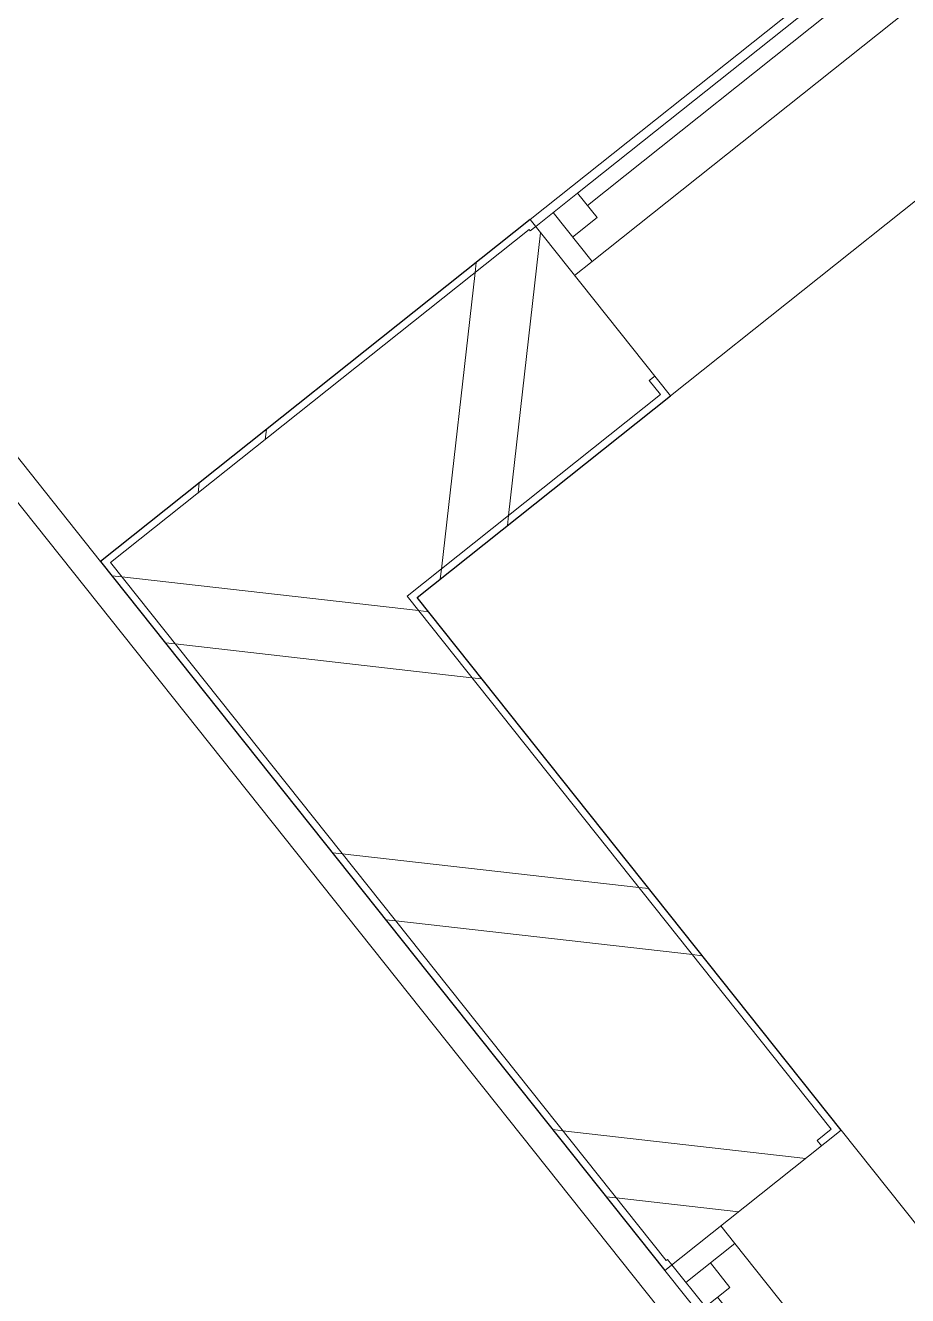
# Model space of a CAD drawing. Header units: millimetres. Extents: x 0 to 57242, y -59538 to 11130.
# Drawn here: x 8741 to 9994, y -3845 to -2040 of the extents above; entities that cross this region are included whole.
import ezdxf

# ---------------------------------------------------------------- set-up
doc = ezdxf.new("R2010")
doc.units = ezdxf.units.MM
for name, color, linetype, lineweight in [('A-FLOR', 192, 'Continuous', 9), ('A-GLAZ', 151, 'Continuous', 9), ('A-WALL', 113, 'Continuous', 9), ('A-WALL-PATT', 111, 'Continuous', 25)]:
    doc.layers.add(name, color=color, linetype=linetype, lineweight=lineweight)
pattern_1 = [(173.519, (12834.62, -7297.22), (-40.138, -353.327), []), (173.519, (12536.53, -7534.5), (-40.138, -353.327), [])]
pattern_2 = [(263.52, (9869.87, -1988.4), (353.33, -40.14), []), (263.52, (10107.14, -2286.5), (353.33, -40.14), [])]

# ---------------------------------------------------------------- blocks, each defined once
blk = doc.blocks.new('M_Window-Single-Hung - 1015 x 1500mm-351371-Level 0')
at = {"layer": 'A-GLAZ', "lineweight": 18}
for p, q in [((-507.5, 160), (-507.5, -160)), ((-507.5, 147.3), (-431.3, 147.3)), ((-475.75, 147.3), (-475.75, 58.4)), ((-431.3, 147.3), (-431.3, 102.85)), ((431.3, 147.3), (507.5, 147.3)), ((431.3, 147.3), (431.3, 102.85)), ((475.75, 147.3), (475.75, 58.4)), ((507.5, -160), (507.5, 160)), ((-431.3, 125.075), (431.3, 125.075)), ((-475.75, 102.85), (-431.3, 102.85)), ((475.75, 102.85), (431.3, 102.85)), ((-507.5, 58.4), (-475.75, 58.4)), ((475.75, 58.4), (507.5, 58.4))]:
    blk.add_line(p, q, dxfattribs=at)
at = {"layer": 'A-GLAZ'}
for p, q in [((507.5, 160), (-507.5, 160)), ((-431.3, 147.3), (431.3, 147.3)), ((475.75, 58.4), (-475.75, 58.4)), ((-507.5, -160), (507.5, -160))]:
    blk.add_line(p, q, dxfattribs=at)
blk = doc.blocks.new('M_Window-Single-Hung - 950 x 1500mm-902787-Level 0')
at = {"layer": 'A-GLAZ', "lineweight": 18}
for p, q in [((-475, 160), (-475, -160)), ((-475, 147.3), (-398.8, 147.3)), ((-443.25, 147.3), (-443.25, 58.4)), ((-398.8, 147.3), (-398.8, 102.85)), ((398.8, 147.3), (475, 147.3)), ((398.8, 147.3), (398.8, 102.85)), ((443.25, 147.3), (443.25, 58.4)), ((475, -160), (475, 160)), ((-398.8, 125.075), (398.8, 125.075)), ((-443.25, 102.85), (-398.8, 102.85)), ((443.25, 102.85), (398.8, 102.85)), ((-475, 58.4), (-443.25, 58.4)), ((443.25, 58.4), (475, 58.4))]:
    blk.add_line(p, q, dxfattribs=at)
at = {"layer": 'A-GLAZ'}
for p, q in [((475, 160), (-475, 160)), ((-398.8, 147.3), (398.8, 147.3)), ((443.25, 58.4), (-443.25, 58.4)), ((-475, -160), (475, -160))]:
    blk.add_line(p, q, dxfattribs=at)

msp = doc.modelspace()

# ---------------------------------------------------------------- hatches: boundary and pattern name
at = {"layer": 'A-WALL-PATT', "lineweight": 9}
h = msp.add_hatch(dxfattribs=at)
h.set_pattern_fill('FP_9', color=256, angle=45, style=0, pattern_type=2)
h.set_pattern_definition(pattern_2)
h.paths.add_polyline_path([(8861.6, -2803.7), (9456.3, -2330.4), (9457.9, -2332.5), (9465.8, -2326.3), (9457.9, -2316.4), (8855.4, -2795.9)])
h.paths.add_polyline_path([(10209, -1734.7), (10216.9, -1728.4), (10215.2, -1726.3), (10652.8, -1377.9), (10650.5, -1367), (10201.1, -1724.7)])
h = msp.add_hatch(dxfattribs=at)
h.set_pattern_fill('FP_9', color=256, angle=45, style=0, pattern_type=2)
h.set_pattern_definition(pattern_2)
h.paths.add_polyline_path([(9283.2, -2851.6), (9643.1, -2565.1), (9627.1, -2545), (9634.9, -2538.8), (9465.8, -2326.3), (9457.9, -2332.4), (9456.3, -2330.4), (9096.4, -2616.9), (9224.5, -2777.8)])
h.paths.add_polyline_path([(10402, -1961), (10722.5, -1705.9), (10652.8, -1377.9), (10215.2, -1726.3), (10216.9, -1728.4), (10209, -1734.7), (10378.2, -1947.2), (10386, -1940.9), (10400.4, -1959)])
h = msp.add_hatch(dxfattribs=at)
h.set_pattern_fill('FP_9', color=256, angle=45, style=0, pattern_type=2)
h.set_pattern_definition(pattern_2)
h.paths.add_polyline_path([(9297.2, -2853.2), (9657.1, -2566.7), (9634.9, -2538.8), (9627.1, -2545), (9643.1, -2565.1), (9291, -2845.4)])
h.paths.add_polyline_path([(10400.4, -1975.1), (10995.9, -1501.1), (10993.6, -1490.1), (10402, -1961), (10386, -1940.9), (10378.2, -1947.2)])
h = msp.add_hatch(dxfattribs=at)
h.set_pattern_fill('FP_1', color=256, angle=45, style=0, pattern_type=2)
h.set_pattern_definition(pattern_1)
h.paths.add_polyline_path([(16322.5, -12176.9), (16557.2, -11990), (13225.4, -7804.2), (12990.7, -7991), (16321.9, -12176)])
h.paths.add_polyline_path([(12417.7, -7271.2), (12652.4, -7084.4), (10530.3, -4418.4), (10510.2, -4434.4), (10504, -4426.5), (10291.5, -4595.7), (10297.6, -4603.6), (10295.6, -4605.2), (12416.1, -7269.2)])
h.paths.add_polyline_path([(9659.4, -3801.5), (9871.9, -3632.4), (9865.6, -3624.6), (9885.7, -3608.6), (9096.4, -2616.9), (8861.6, -2803.7), (9651, -3795.4), (9653.1, -3793.7)])
h = msp.add_hatch(dxfattribs=at)
h.set_pattern_fill('FP_1', color=256, angle=45, style=0, pattern_type=2)
h.set_pattern_definition(pattern_1)
h.paths.add_polyline_path([(16264.8, -12120.4), (16272.7, -12114.2), (13775.4, -8976.8), (13767.5, -8983.1), (16258.6, -12112.6)])
h.paths.add_polyline_path([(13574.5, -8740.5), (13582.3, -8734.3), (12990.7, -7991), (13108, -7897.6), (13101.8, -7889.8), (12976.6, -7989.4), (13366.1, -8478.8)])
h.paths.add_polyline_path([(12416.1, -7285.3), (12541.3, -7185.6), (12535.1, -7177.8), (12417.7, -7271.2), (12012.9, -6762.7), (12005.1, -6768.9), (12412.1, -7280.2)])
h.paths.add_polyline_path([(11812, -6526.3), (11819.8, -6520.1), (10295.6, -4605.2), (10297.7, -4603.5), (10291.5, -4595.7), (10281.5, -4603.6), (11805.8, -6518.5)])
h.paths.add_polyline_path([(9649.4, -3809.5), (9659.4, -3801.5), (9653.1, -3793.7), (9651, -3795.4), (8855.4, -2795.9), (8847.6, -2802.1), (9332.5, -3411.3)])
h = msp.add_hatch(dxfattribs=at)
h.set_pattern_fill('FP_1', color=256, angle=45, style=0, pattern_type=2)
h.set_pattern_definition(pattern_1)
h.paths.add_polyline_path([(16370.4, -11755.3), (16378.2, -11749.1), (14622, -9542.7), (14614.2, -9548.9), (16321.9, -11694.3)])
h.paths.add_polyline_path([(14564.3, -9486.3), (14572.2, -9480.1), (13812.4, -8525.6), (13804.6, -8531.8), (14266.6, -9112.2)])
h.paths.add_polyline_path([(13754.7, -8469.2), (13762.6, -8463), (13227, -7790.1), (13101.8, -7889.8), (13108, -7897.6), (13225.4, -7804.2), (13258.1, -7845.3)])
h.paths.add_polyline_path([(12541.3, -7185.6), (12666.5, -7086), (11371.1, -5458.6), (11363.3, -5464.8), (12652.4, -7084.4), (12535.1, -7177.8)])
h.paths.add_polyline_path([(11313.4, -5402.2), (11321.3, -5396), (10531.9, -4404.3), (10504, -4426.5), (10510.2, -4434.4), (10530.3, -4418.4), (11241.3, -5311.6)])
h.paths.add_polyline_path([(9871.9, -3632.4), (9899.8, -3610.2), (9291, -2845.4), (9283.2, -2851.6), (9885.7, -3608.6), (9865.6, -3624.6)])

# ---------------------------------------------------------------- linework, layer by layer
at = {"layer": 'A-FLOR'}
for p, q in [((11774.5, -6543.4), (7228.2, -831.9)), ((7290.6, -846.2), (8847.6, -2802.1))]:
    msp.add_line(p, q, dxfattribs=at)
at = {"layer": 'A-WALL', "lineweight": 25}
for p, q in [((9457.9, -2316.4), (8847.6, -2802.1)), ((9297.2, -2853.2), (9657.1, -2566.7)), ((8847.6, -2802.1), (9649.4, -3809.5)), ((9899.8, -3610.2), (9297.2, -2853.2))]:
    msp.add_line(p, q, dxfattribs=at)
at = {"layer": 'A-WALL'}
for p, q in [((9457.9, -2332.5), (9465.8, -2326.3)), ((9456.3, -2330.4), (8861.6, -2803.7)), ((9457.9, -2332.5), (9456.3, -2330.4)), ((9634.9, -2538.8), (9627.1, -2545)), ((9643.1, -2565.1), (9627.1, -2545)), ((9283.2, -2851.6), (9643.1, -2565.1)), ((8861.6, -2803.7), (9651, -3795.4)), ((9885.7, -3608.6), (9283.2, -2851.6)), ((9865.6, -3624.6), (9885.7, -3608.6)), ((9865.6, -3624.6), (9871.9, -3632.4)), ((9651, -3795.4), (9653.1, -3793.7)), ((9659.4, -3801.5), (9653.1, -3793.7))]:
    msp.add_line(p, q, dxfattribs=at)

# ---------------------------------------------------------------- block references
at = {"layer": 'A-GLAZ'}
for name, p, rotation in [('M_Window-Single-Hung - 950 x 1500mm-902787-Level 0', (9929.1, -2145.7), 38.51925723583311), ('M_Window-Single-Hung - 1015 x 1500mm-351371-Level 0', (10090.7, -4106.9), 128.5192572358332)]:
    msp.add_blockref(name, p, dxfattribs=dict(at, rotation=rotation))

doc.saveas('drawing.dxf')
